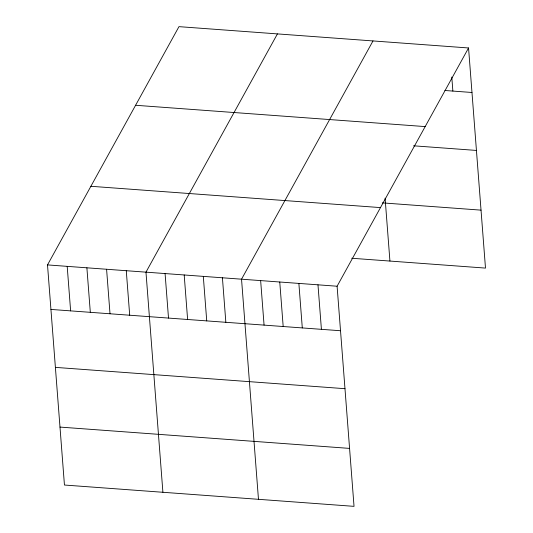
<?xml version="1.0" encoding="UTF-8"?>
<svg xmlns="http://www.w3.org/2000/svg" width="533" height="533" viewBox="0 0 533 533"><rect width="100%" height="100%" fill="white"/><g stroke="black" fill="none" stroke-linecap="round" stroke-linejoin="round"><path stroke-width="0.8" d="M468.554 47.97L337.096 286.228L354.032 506.35L64.446 485.03L47.51 264.908L178.968 26.65L468.554 47.97L485.49 268.092L351.7 258.245M277.426 33.899L145.969 272.156L162.905 492.279M372.993 40.934L241.536 279.192L258.472 499.314M444.902 90.49L471.978 92.482M135.582 105.274L425.174 126.594M413.528 145.802L476.442 150.433M382.281 202.873L481.033 210.142M90.89 186.284L380.475 207.597M47.51 264.908L337.096 286.228M50.935 309.426L340.52 330.74M55.392 367.377L344.984 388.69M59.989 427.08L349.575 448.4M451.791 77.065L452.87 91.076M385.086 198.129L389.929 261.057M317.981 284.815L321.412 329.334M298.873 283.409L302.298 327.928M279.758 282.004L283.183 326.522M260.644 280.598L264.068 325.117M222.421 277.786L225.845 322.298M203.306 276.374L206.731 320.893M184.191 274.968L187.616 319.487M165.083 273.562L168.508 318.081M126.274 270.704L129.699 315.223M106.587 269.258L110.011 313.777M86.892 267.806L90.317 312.325M67.198 266.36L70.623 310.872"/></g></svg>
